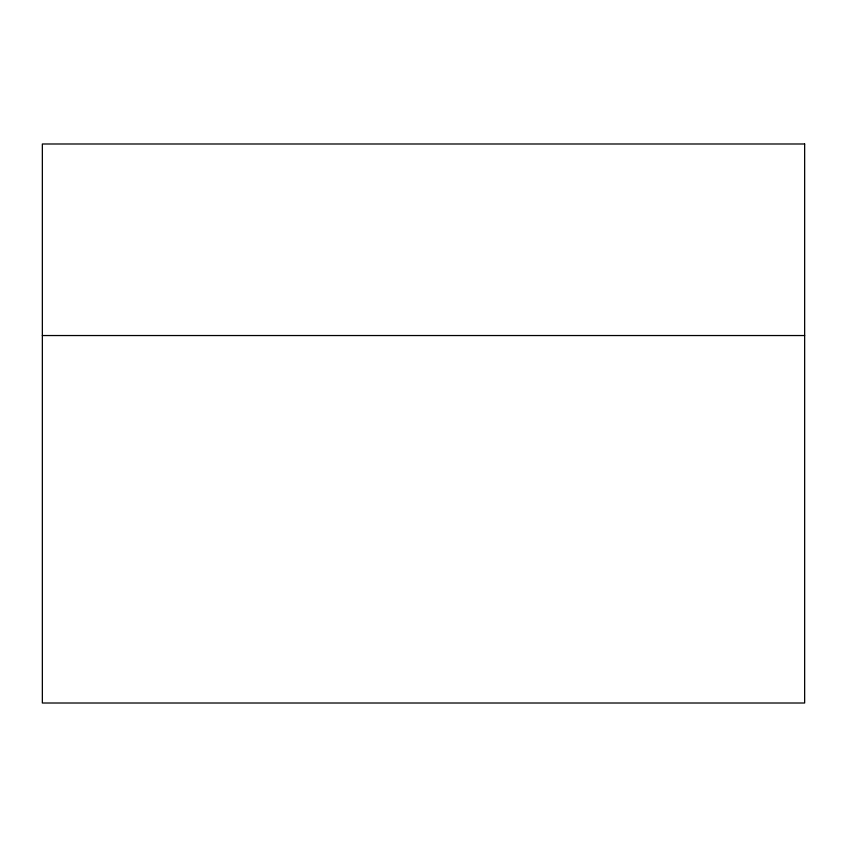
<?xml version="1.0" encoding="UTF-8"?>
<svg xmlns="http://www.w3.org/2000/svg" width="847" height="847" viewBox="0 0 847 847"><rect width="100%" height="100%" fill="white"/><g stroke="black" fill="none" stroke-linecap="round" stroke-linejoin="round"><path stroke-width="1.27" d="M42.35 335.539L804.65 335.539M804.65 143.99L42.35 143.99L42.35 703.01L804.65 703.01L804.65 143.99"/></g></svg>
